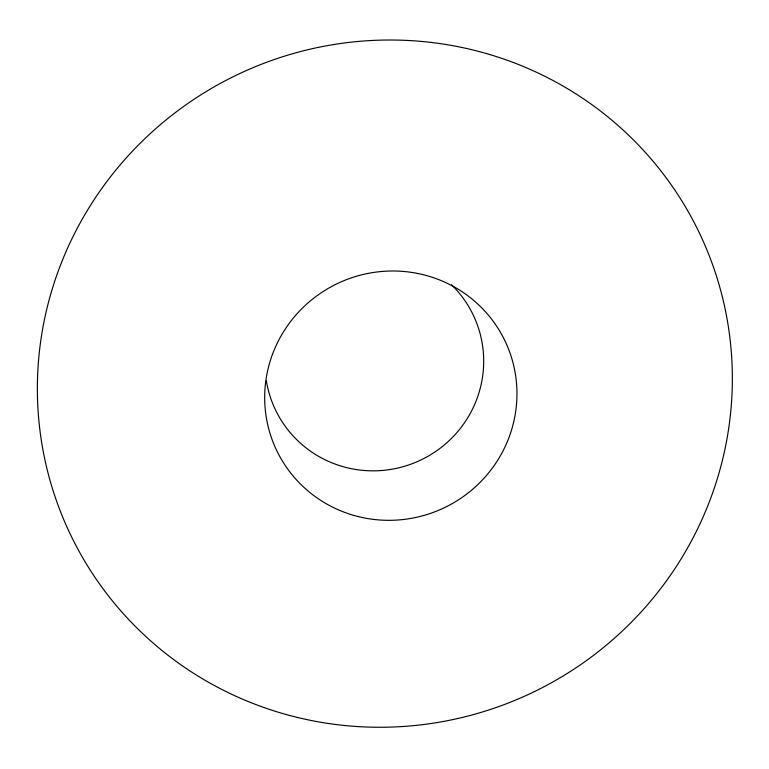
<?xml version="1.0" encoding="UTF-8"?>
<svg xmlns="http://www.w3.org/2000/svg" width="769" height="769" viewBox="0 0 769 769"><rect width="100%" height="100%" fill="white"/><g stroke="black" fill="none" stroke-linecap="round" stroke-linejoin="round"><path stroke-width="1.15" d="M451.528 284.78A109.659 108.083 -26.4 0 1 424.2 458.343A109.659 108.083 -26.4 0 1 266.382 380.915M328.69 723.523A348.742 342.34 -26.4 0 0 709.922 257.461A348.742 342.34 -26.4 0 0 115.965 169.93A348.742 342.34 -26.4 0 0 328.69 723.523M373.974 519.45A126.616 124.174 -26.4 0 0 507.511 346.531A126.616 124.174 -26.4 0 0 290.999 320.99A126.616 124.174 -26.4 0 0 373.974 519.45"/></g></svg>
